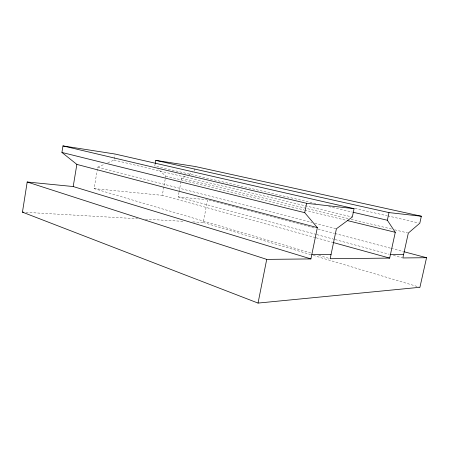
<?xml version="1.0" encoding="UTF-8"?>
<svg xmlns="http://www.w3.org/2000/svg" width="449" height="449" viewBox="0 0 449 449"><rect width="100%" height="100%" fill="white"/><g stroke="black" fill="none" stroke-linecap="round" stroke-linejoin="round"><path stroke-width="0.34" stroke-dasharray="2.25 1.68" d="M310.719 252.944L94.105 188.608L97.719 167.151L104.645 164.154M107.794 162.796L114.085 160.074L115.006 154.709M155.118 164.138L154.782 166.018L316.416 203.706M315.445 237.611L162.291 195.343L165.743 176.115L157.773 168.773M316.219 234.423L178.174 196.915L179.028 192.234M179.145 191.566L181.581 178.202L186.453 175.767M194.49 171.142L195.214 167.191M192.817 221.89L203.29 222.491L207.528 199.811L315.344 228.311M188.889 174.543L192.542 172.719M25.941 212.349L137.658 218.736M145.336 219.174L184.438 221.413M94.105 188.608L162.291 195.343M178.174 196.915L206.843 199.743M354.906 208.415L387.01 215.733M387.695 215.89L418.434 222.9M328.69 206.562L352.56 212.13M114.085 160.074L352.313 217.03M181.581 178.202L348.396 218.59M351.124 219.247L391.977 229.136M394.699 229.798L407.636 232.93M165.743 176.115L304.018 209.964M304.697 210.132L346.246 220.302M97.719 167.151L312.01 222.451M314.721 223.153L336.419 228.754M318.055 229.029L334.331 233.334M335.01 233.514L390.613 248.213M391.287 248.387L403.494 251.614M316.899 234.608L334.488 239.39M335.167 239.57L389.305 254.28M393.363 255.386L402.158 257.777M316.118 237.802L332.99 242.454M318.768 255.329L330.172 258.719M203.29 222.491L310.596 254.589M313.279 255.391L419.922 287.287"/><path stroke-width="0.67" d="M404.173 251.794L426.55 257.709L419.922 287.287L258.046 303.081L22.45 212.147L27.198 182.002L73.204 186.543L310.916 258.921L317.353 227.604L304.725 212.669L61.917 152.452L62.978 145.919L115.118 154.035L354.076 208.656L352.313 217.03L336.419 228.754L330.172 258.719L389.665 258.096L395.288 232.307L387.347 220.24L353.245 212.287M73.204 186.543L76.858 164.401L61.917 152.452M155.225 163.509L155.786 160.372L195.337 166.528L421.353 216.238L419.804 223.215L408.315 233.093L402.837 257.956L426.55 257.709M258.046 303.081L266.712 259.382L310.916 258.921M304.725 212.669L306.622 203.307L354.076 208.656M387.347 220.24L389.002 212.59L421.353 216.238M311.831 254.465L331.059 254.454M390.462 254.426L403.617 254.42M22.45 212.147L23.848 212.225M155.786 160.372L389.002 212.59M62.978 145.919L306.622 203.307M347.61 220.633L395.288 232.307M76.858 164.401L317.353 227.604M333.663 242.64L389.665 258.096M27.198 182.002L266.712 259.382"/></g></svg>
